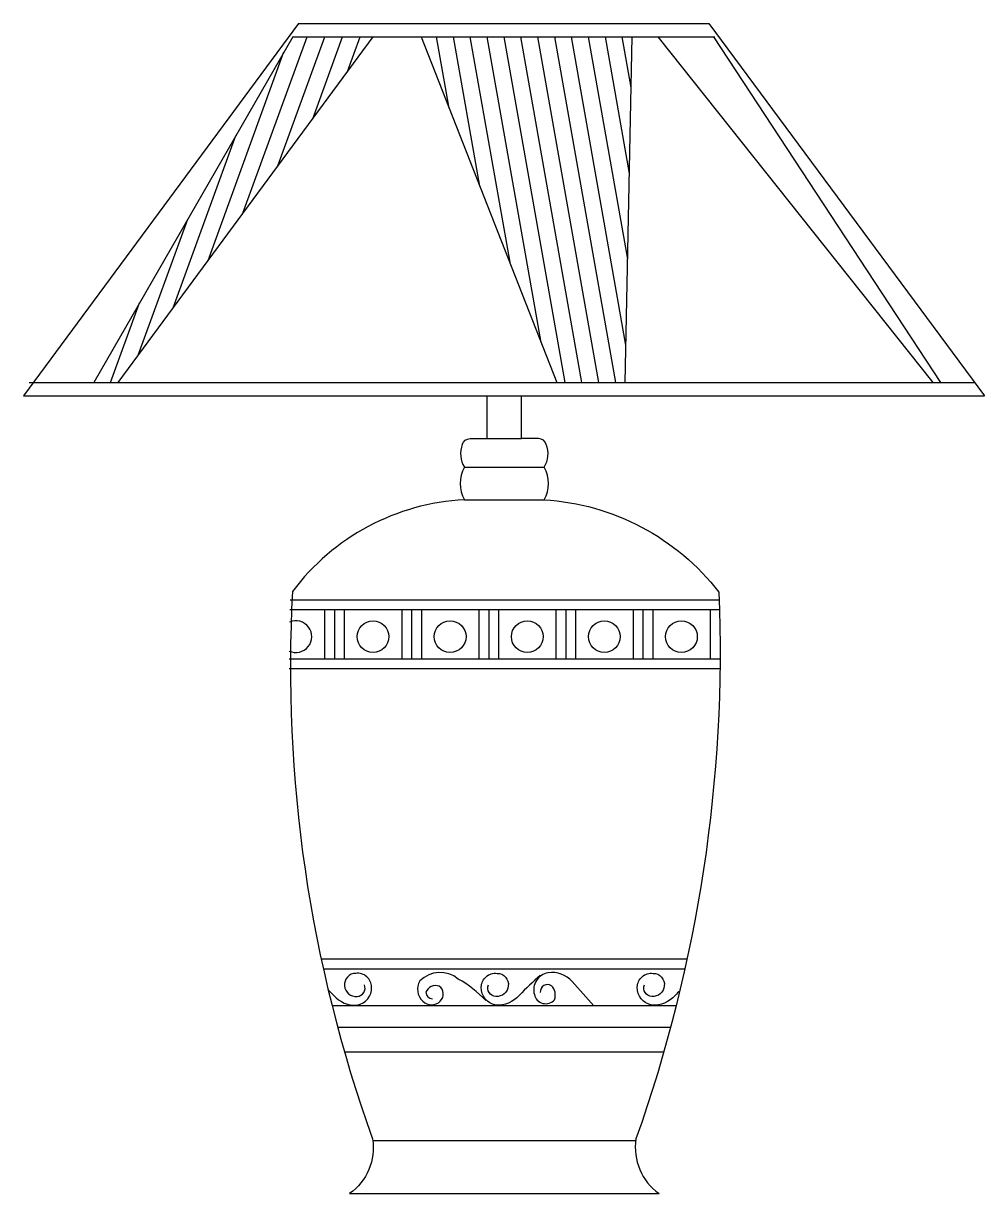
# Model space of a CAD drawing. Extents: x 733 to 1095, y 1824 to 2264.
import ezdxf

# ---------------------------------------------------------------- set-up
doc = ezdxf.new("R2010")
doc.units = 0
doc.header["$MEASUREMENT"] = 0
doc.layers.add('3', color=3, linetype='CONTINUOUS')
doc.layers.add('7', color=7, linetype='CONTINUOUS')

msp = doc.modelspace()

# ---------------------------------------------------------------- hatches: boundary and pattern name
at = {"layer": '3'}
h = msp.add_hatch(dxfattribs=at)
h.set_pattern_fill('ANSI31', color=256, scale=50, angle=25, style=0)
h.set_pattern_definition([(70, (-63141.3686, 3307.4153), (-5.8730789, 2.1376259), [])])
h.paths.add_polyline_path([(834.38, 2258.94), (759.55, 2128.91), (768.68, 2128.91), (864.67, 2258.94)])
h = msp.add_hatch(dxfattribs=at)
h.set_pattern_fill('ANSI31', color=256, scale=50, angle=55, style=0)
h.set_pattern_definition([(100, (-63141.3686, 3307.4153), (-6.15504846, -1.0853011), [])])
h.paths.add_polyline_path([(962.03, 2258.94), (882.65, 2258.94), (933.69, 2128.91), (959.4, 2128.91)])

# ---------------------------------------------------------------- linework, layer by layer
for p, q in [((735.32, 2128.91), (1090.82, 2128.91)), ((907.5, 2123.91), (920.37, 2123.91)), ((907.5, 2107.82), (920.37, 2107.82)), ((898.93, 2097.02), (928.93, 2097.02)), ((898.93, 2084.78), (928.93, 2084.78)), ((994.44, 2047.05), (833.43, 2047.05)), ((994.57, 2043.36), (833.3, 2043.36)), ((846.37, 2043.36), (846.37, 2024.88)), ((850.07, 2043.36), (850.07, 2024.88)), ((853.76, 2043.36), (853.76, 2024.88)), ((875.36, 2043.36), (875.36, 2024.88)), ((879.06, 2043.36), (879.06, 2024.88)), ((882.76, 2043.36), (882.76, 2024.88)), ((904.36, 2043.36), (904.36, 2024.88)), ((908.06, 2043.36), (908.06, 2024.88)), ((911.75, 2043.36), (911.75, 2024.88)), ((933.35, 2043.36), (933.35, 2024.88)), ((937.05, 2043.36), (937.05, 2024.88)), ((940.75, 2043.36), (940.75, 2024.88)), ((962.35, 2043.36), (962.35, 2024.88)), ((966.04, 2043.36), (966.04, 2024.88)), ((969.74, 2043.36), (969.74, 2024.88)), ((991.34, 2043.36), (991.34, 2024.88)), ((994.84, 2024.88), (833.03, 2024.88)), ((994.82, 2021.18), (833.05, 2021.18)), ((981.86, 1908.31), (846.01, 1908.31)), ((976.49, 1886.37), (851.38, 1886.37)), ((973.93, 1877.13), (853.94, 1877.13)), ((864.51, 1843.91), (963.36, 1843.91))]:
    msp.add_line(p, q, dxfattribs=at)
msp.add_lwpolyline([(834.38, 2258.94), (993.06, 2258.94)], dxfattribs=at)
for points in [[(847.84, 1900.39, -0.003202), (849.81, 1898.45, 0.238702), (858.59, 1894.76, 0.368241), (864.04, 1901.54, 0.44837), (858.09, 1906.73, 0.451641), (853.87, 1902.02, 0.417712), (858.59, 1898.05, 0.518968), (861.32, 1902.39)], [(906.96, 1896.49, 0.081829), (896.6, 1904.59, 0.389619), (882.19, 1903.92, 0.361605), (883.31, 1896.27, 0.417315), (889.84, 1896.27, 0.489392), (889.39, 1901.89, 0.406718), (884.44, 1899.64, 0.388941), (886.92, 1897.17, 1.69945)], [(927.45, 1905.95, 0.012665), (919.5, 1898.45, -0.238702), (910.72, 1894.76, -0.368241), (905.27, 1901.54, -0.44837), (911.22, 1906.73, -0.451641), (915.44, 1902.02, -0.417712), (910.72, 1898.05, -0.518968), (907.99, 1902.39)], [(947.64, 1894.45, -0.002682), (939.48, 1903.68, 0.255215), (930.38, 1906.93, 0.446341), (925.24, 1898.79, 0.62085), (932.81, 1896.81, 0.290092), (931.68, 1902.06, 0.630925), (927.47, 1899.54)], [(980, 1900.26, 0.002989), (978.16, 1898.45, -0.238702), (969.38, 1894.76, -0.368241), (963.93, 1901.54, -0.44837), (969.88, 1906.73, -0.451641), (974.1, 1902.02, -0.417712), (969.38, 1898.05, -0.518968), (966.65, 1902.39)]]:
    msp.add_lwpolyline(points, format="xyb", dxfattribs=at)
for centre in [(864.56, 2033.34), (893.56, 2033.34), (922.55, 2033.34), (951.55, 2033.34), (980.54, 2033.34)]:
    msp.add_circle(centre, 5.97, dxfattribs=at)
msp.add_arc((835.57, 2033.34), 5.97, 244.827, 113.6505, dxfattribs=at)
at = {"layer": '7'}
for p, q in [((836.59, 2263.94), (733.1, 2123.91)), ((990.84, 2263.94), (1094.53, 2123.91)), ((834.38, 2258.94), (759.55, 2128.91)), ((768.68, 2128.91), (864.67, 2258.94)), ((882.65, 2258.94), (933.69, 2128.91)), ((959.4, 2128.91), (962.03, 2258.94)), ((971.64, 2258.94), (1075.07, 2128.91)), ((1078.04, 2128.91), (992.74, 2258.94)), ((733.1, 2123.91), (893.82, 2123.91)), ((893.82, 2123.91), (934.05, 2123.91)), ((934.05, 2123.91), (1094.53, 2123.91)), ((855.74, 1823.91), (972.13, 1823.91))]:
    msp.add_line(p, q, dxfattribs=at)
at = {"layer": '7', "color": 7}
for p, q in [((982.67, 1912.01), (845.2, 1912.01)), ((978.58, 1894.45), (849.29, 1894.45))]:
    msp.add_line(p, q, dxfattribs=at)
at = {"layer": '7'}
msp.add_lwpolyline([(836.59, 2263.94), (913.82, 2263.94), (990.84, 2263.94)], dxfattribs=at)
for points in [[(898.14, 2105.61, -0.337817), (901.04, 2107.82), (907.5, 2107.82), (907.5, 2123.91)], [(929.73, 2105.61, 0.337817), (926.83, 2107.82), (920.37, 2107.82), (920.37, 2123.91)], [(898.93, 2084.78, 0.22314), (834.29, 2050.34, 0.100623), (864.43, 1844.44, -0.284795), (855.74, 1823.91)], [(928.93, 2084.78, -0.217226), (994.65, 2050.03, -0.095182), (963.44, 1844.44, 0.284795), (972.13, 1823.91)]]:
    msp.add_lwpolyline(points, format="xyb", dxfattribs=at)
for centre, radius, start, end in [((907.19, 2102.11), 9.7, 158.855, 211.6753), ((920.68, 2102.11), 9.7, 328.3247, 21.145), ((909.71, 2090.9), 12.39, 150.3874, 209.6126), ((918.16, 2090.9), 12.39, 330.3874, 29.6126)]:
    msp.add_arc(centre, radius, start, end, dxfattribs=at)

doc.saveas('drawing.dxf')
